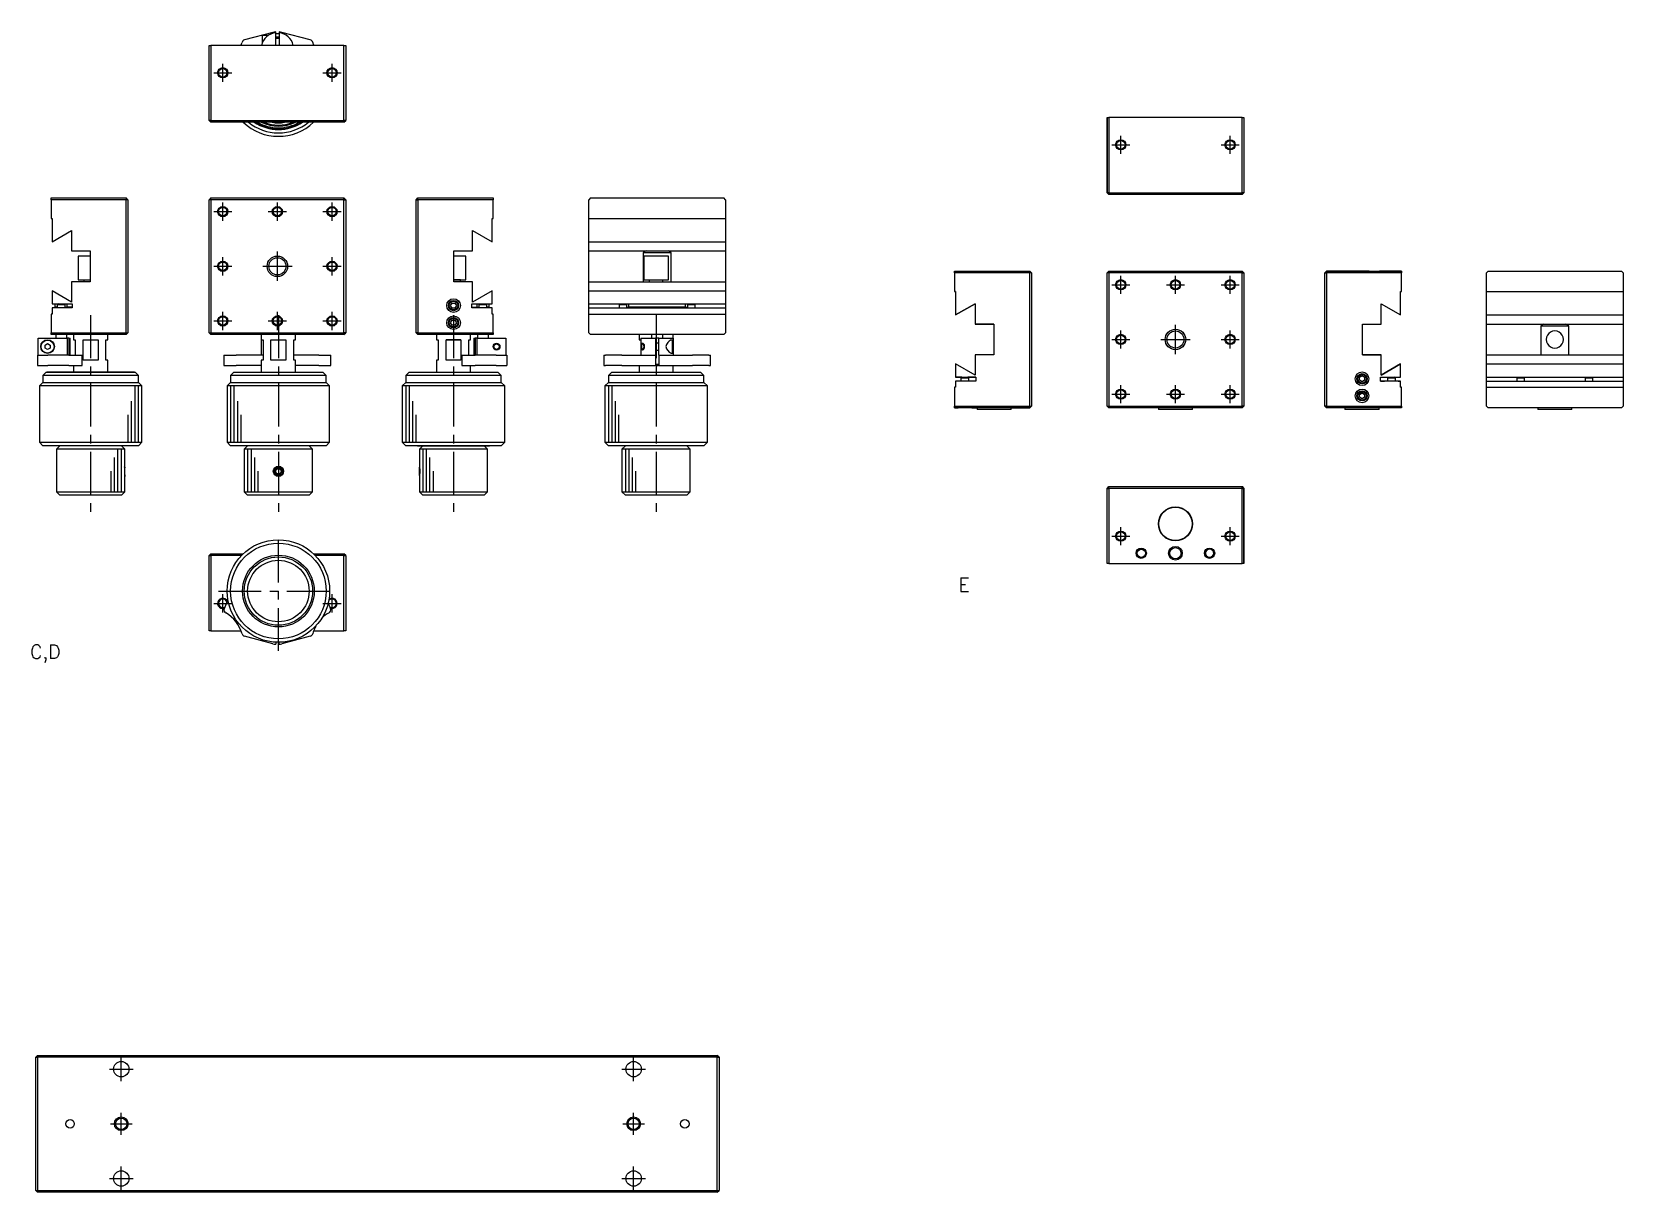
# Model space of a CAD drawing. Extents: x 18 to 806, y 13 to 406.
# Drawn here: x 340.1 to 806, y 66.8 to 406.3 of the extents above; entities that cross this region are included whole.
import ezdxf

# ---------------------------------------------------------------- set-up
doc = ezdxf.new("R2010")
doc.units = 0
doc.header["$LTSCALE"] = 10
doc.linetypes.add('CENTER', pattern=[2, 1.25, -0.25, 0.25, -0.25])
doc.layers.get('0').update_dxf_attribs({"linetype": 'CONTINUOUS'})
doc.layers.add('CENTER', color=1, linetype='CENTER')
doc.styles.get("Standard").update_dxf_attribs({"font": 'txt.shx', "bigfont": '@extfont2.shx'})

msp = doc.modelspace()

# ---------------------------------------------------------------- linework, layer by layer
at = {"color": 7, "linetype": 'CONTINUOUS'}
for p, q in [((410.695905, 406.182148), (402.349441, 403.94572)), ((411.49, 406.07613), (411.49, 406.327456)), ((411.49, 402.352519), (411.49, 406.07613)), ((412.49, 406.327456), (412.49, 406.07613)), ((412.49, 406.07613), (412.49, 402.352519)), ((421.630559, 403.94572), (413.284095, 406.182148)), ((391.99, 380.352519), (391.99, 402.352519)), ((391.99, 402.352519), (392.49, 402.352519)), ((392.49, 402.352519), (392.49, 380.352519)), ((431.49, 402.352519), (392.49, 402.352519)), ((407.49, 405.252519), (407.49, 402.87321)), ((409.278451, 405.252519), (407.49, 405.252519)), ((412.489981, 404.352519), (411.49, 404.352519)), ((431.49, 380.352519), (431.49, 402.352519)), ((431.49, 402.352519), (431.99, 402.352519)), ((431.99, 402.352519), (431.99, 380.352519)), ((392.49, 379.852519), (391.99, 380.352519)), ((392.49, 380.352519), (391.99, 380.352519)), ((392.49, 379.852519), (392.49, 380.352519)), ((392.49, 380.352519), (431.49, 380.352519)), ((431.49, 379.852519), (392.49, 379.852519)), ((431.49, 379.852519), (431.49, 380.352519)), ((431.99, 380.352519), (431.49, 380.352519)), ((431.49, 379.852519), (431.99, 380.352519)), ((654.9, 359.25), (654.9, 381.25)), ((654.9, 381.25), (655.4, 381.25)), ((654.9, 380.95), (654.9, 381.25)), ((654.9, 381.25), (654.9, 380.95)), ((654.9, 381.25), (654.9, 380.95)), ((654.9, 375.25), (654.9, 380.95)), ((654.9, 380.95), (654.9, 375.25)), ((654.9, 375.25), (654.9, 380.95)), ((654.9, 380.95), (654.9, 375.25)), ((654.9, 380.95), (654.9, 375.25)), ((655.4, 381.25), (655.4, 359.25)), ((694.4, 381.25), (655.4, 381.25)), ((694.4, 359.25), (694.4, 381.25)), ((694.4, 381.25), (694.9, 381.25)), ((694.9, 381.25), (694.9, 359.25)), ((654.9, 375.05), (654.9, 375.25)), ((654.9, 375.25), (654.9, 375.05)), ((654.9, 369.75), (654.9, 375.25)), ((654.9, 375.25), (654.9, 369.75)), ((654.9, 375.25), (654.9, 359.25)), ((655.4, 359.25), (654.9, 359.25)), ((655.4, 358.75), (654.9, 359.25)), ((654.9, 359.25), (655.4, 358.75)), ((655.4, 358.75), (655.4, 359.25)), ((655.4, 359.25), (694.4, 359.25)), ((694.4, 358.75), (655.4, 358.75)), ((694.4, 358.75), (694.4, 359.25)), ((694.9, 359.25), (694.4, 359.25)), ((694.4, 358.75), (694.9, 359.25)), ((345.717481, 357.71), (367.717481, 357.71)), ((345.717481, 357.21), (345.717481, 357.71)), ((345.717481, 357.21), (345.717481, 351.71)), ((367.717481, 357.21), (345.717481, 357.21)), ((367.717481, 357.71), (367.717481, 357.21)), ((368.217481, 357.21), (367.717481, 357.71)), ((367.717481, 318.21), (367.717481, 357.21)), ((368.217481, 357.21), (367.717481, 357.21)), ((368.217481, 357.21), (368.217481, 318.21)), ((392.49, 357.71), (391.99, 357.21)), ((391.99, 318.21), (391.99, 357.21)), ((392.49, 357.21), (391.99, 357.21)), ((392.49, 357.21), (392.49, 357.71)), ((392.49, 357.71), (431.49, 357.71)), ((431.49, 357.21), (392.49, 357.21)), ((392.49, 357.21), (392.49, 318.21)), ((431.49, 357.21), (431.49, 357.71)), ((431.99, 357.21), (431.49, 357.71)), ((431.49, 318.21), (431.49, 357.21)), ((431.49, 357.21), (431.99, 357.21)), ((431.99, 357.21), (431.99, 318.21)), ((452.652519, 357.21), (453.152519, 357.71)), ((452.652519, 357.21), (453.152519, 357.21)), ((452.652519, 318.21), (452.652519, 357.21)), ((453.152519, 357.21), (453.152519, 357.71)), ((453.152519, 357.71), (475.152519, 357.71)), ((475.152519, 357.21), (453.152519, 357.21)), ((453.152519, 357.21), (453.152519, 318.21)), ((475.152519, 357.71), (475.152519, 357.21)), ((475.152519, 351.71), (475.152519, 357.21)), ((503.68, 357.71), (503.18, 357.21)), ((503.18, 351.71), (503.18, 357.21)), ((503.68, 357.71), (542.68, 357.71)), ((543.18, 357.21), (542.68, 357.71)), ((543.18, 357.21), (543.18, 351.71)), ((345.717481, 351.71), (346.017481, 351.71)), ((346.017481, 351.71), (346.017481, 344.883205)), ((474.852519, 351.71), (475.152519, 351.71)), ((474.852519, 344.883205), (474.852519, 351.71)), ((503.18, 351.71), (543.18, 351.71)), ((503.18, 344.883205), (503.18, 351.71)), ((543.18, 351.71), (543.18, 344.883205)), ((346.017481, 344.883205), (351.717481, 348.174102)), ((351.717481, 348.174102), (351.717481, 342.21)), ((469.152519, 348.174102), (474.852519, 344.883205)), ((469.152519, 342.21), (469.152519, 348.174102)), ((503.18, 344.883205), (543.18, 344.883205)), ((503.18, 342.21), (503.18, 344.883205)), ((543.18, 344.883205), (543.18, 342.21)), ((351.717481, 342.21), (357.217481, 342.21)), ((357.217481, 340.71), (353.667481, 340.71)), ((357.217481, 340.71), (353.667481, 340.71)), ((353.667481, 340.71), (353.667481, 333.71)), ((357.217481, 340.71), (356.740131, 340.71)), ((357.217481, 340.71), (356.740131, 340.71)), ((357.217481, 342.21), (357.217481, 333.21)), ((463.652519, 342.21), (469.152519, 342.21)), ((463.652519, 333.21), (463.652519, 342.21)), ((467.202519, 340.71), (463.652519, 340.71)), ((467.202519, 333.71), (467.202519, 340.71)), ((503.18, 342.21), (543.18, 342.21)), ((503.18, 333.21), (503.18, 342.21)), ((519.947572, 342.21), (519.08122, 341.71)), ((519.08122, 341.71), (527.27878, 341.71)), ((519.08122, 341.71), (519.08122, 333.21)), ((526.53, 340.71), (519.23, 340.71)), ((519.23, 340.71), (519.23, 333.71)), ((527.27878, 341.71), (526.412428, 342.21)), ((526.53, 333.71), (526.53, 340.71)), ((527.27878, 333.21), (527.27878, 341.71)), ((543.18, 342.21), (543.18, 333.21)), ((610.25, 336.3), (632.25, 336.3)), ((610.25, 335.8), (610.25, 336.3)), ((610.25, 335.8), (610.25, 330.3)), ((632.25, 335.8), (610.25, 335.8)), ((632.25, 336.3), (632.25, 335.8)), ((632.75, 335.8), (632.25, 336.3)), ((632.25, 296.8), (632.25, 335.8)), ((632.75, 335.8), (632.25, 335.8)), ((632.75, 335.8), (632.75, 296.8)), ((655.4, 336.3), (654.9, 335.8)), ((654.9, 296.8), (654.9, 335.8)), ((655.4, 335.8), (654.9, 335.8)), ((655.4, 335.8), (655.4, 336.3)), ((655.4, 336.3), (694.4, 336.3)), ((655.4, 335.8), (655.4, 296.8)), ((694.4, 335.8), (655.4, 335.8)), ((694.4, 335.8), (694.4, 336.3)), ((694.9, 335.8), (694.4, 336.3)), ((694.4, 335.8), (694.9, 335.8)), ((694.4, 296.8), (694.4, 335.8)), ((694.9, 335.8), (694.9, 296.8)), ((718.63, 335.8), (719.13, 336.3)), ((718.63, 335.8), (719.13, 336.3)), ((718.63, 335.8), (719.13, 335.8)), ((718.63, 296.8), (718.63, 335.8)), ((719.13, 335.8), (719.13, 336.3)), ((719.13, 336.3), (741.13, 336.3)), ((731.630005, 336.3), (719.13, 336.3)), ((741.13, 335.8), (719.13, 335.8)), ((719.13, 335.8), (719.13, 296.8)), ((741.13, 336.3), (734.629995, 336.3)), ((741.13, 336.3), (741.13, 335.8)), ((741.13, 330.3), (741.13, 335.8)), ((766.48, 336.3), (765.98, 335.8)), ((765.98, 330.3), (765.98, 335.8)), ((766.48, 336.3), (805.48, 336.3)), ((805.98, 335.8), (805.48, 336.3)), ((805.98, 335.8), (805.98, 330.3)), ((357.217481, 333.21), (351.717481, 333.21)), ((351.717481, 333.21), (351.717481, 327.245898)), ((353.667481, 333.71), (357.217481, 333.71)), ((355.317481, 333.71), (355.317481, 333.21)), ((463.652519, 333.71), (465.552519, 333.71)), ((463.652519, 333.71), (467.202519, 333.71)), ((465.552519, 333.71), (463.652519, 333.71)), ((469.152519, 333.21), (463.652519, 333.21)), ((465.552519, 333.71), (467.202519, 333.71)), ((465.552519, 333.21), (465.552519, 333.71)), ((469.152519, 327.245898), (469.152519, 333.21)), ((503.18, 333.21), (543.18, 333.21)), ((503.18, 330.536795), (503.18, 333.21)), ((519.23, 333.71), (526.53, 333.71)), ((520.88, 333.71), (520.88, 333.21)), ((524.88, 333.21), (524.88, 333.71)), ((543.18, 333.21), (543.18, 330.536795)), ((346.017481, 330.536795), (346.017481, 326.71)), ((351.717481, 327.245898), (346.017481, 330.536795)), ((346.017481, 326.71), (351.917481, 326.71)), ((346.917481, 325.71), (346.917481, 326.71)), ((347.867481, 326.71), (347.567481, 326.41)), ((349.264222, 326.41), (347.567481, 326.41)), ((347.567481, 326.41), (347.567481, 325.51)), ((349.867481, 326.41), (349.264222, 326.41)), ((349.867481, 326.41), (349.567481, 326.71)), ((349.867481, 325.51), (349.867481, 326.41)), ((350.417481, 325.71), (350.417481, 326.71)), ((351.917481, 326.71), (351.917481, 325.51)), ((462.686494, 326.210886), (463.120274, 326.960443)), ((463.118739, 325.460443), (462.686494, 326.210886)), ((463.120274, 326.960443), (463.986299, 326.959557)), ((464.418544, 326.209114), (463.984764, 325.459557)), ((463.986299, 326.959557), (464.418544, 326.209114)), ((468.952519, 325.51), (468.952519, 326.71)), ((468.952519, 326.71), (474.852519, 326.71)), ((474.852519, 330.536795), (469.152519, 327.245898)), ((470.452519, 325.71), (470.452519, 326.71)), ((471.302519, 326.71), (471.002519, 326.41)), ((473.302519, 326.41), (471.002519, 326.41)), ((471.002519, 326.41), (471.002519, 325.51)), ((473.302519, 326.41), (473.002519, 326.71)), ((473.302519, 325.51), (473.302519, 326.41)), ((473.952519, 325.71), (473.952519, 326.71)), ((474.852519, 326.71), (474.852519, 330.536795)), ((503.18, 330.536795), (543.18, 330.536795)), ((503.18, 326.71), (503.18, 330.536795)), ((503.18, 326.71), (543.18, 326.71)), ((503.18, 325.51), (503.18, 326.71)), ((512.33, 326.71), (512.03, 326.41)), ((514.33, 326.41), (512.03, 326.41)), ((512.03, 326.41), (512.03, 325.51)), ((514.33, 326.41), (514.03, 326.71)), ((514.33, 325.51), (514.33, 326.41)), ((514.88, 325.71), (514.88, 326.71)), ((531.48, 325.71), (531.48, 326.71)), ((532.33, 326.71), (532.03, 326.41)), ((534.33, 326.41), (532.03, 326.41)), ((532.03, 326.41), (532.03, 325.51)), ((534.33, 326.41), (534.03, 326.71)), ((534.33, 325.51), (534.33, 326.41)), ((543.18, 330.536795), (543.18, 326.71)), ((543.18, 326.71), (543.18, 325.51)), ((610.25, 330.3), (610.55, 330.3)), ((610.55, 330.3), (610.25, 330.3)), ((610.55, 330.3), (610.55, 323.473205)), ((610.55, 323.473205), (616.25, 326.764102)), ((616.25, 326.764102), (610.55, 323.473205)), ((616.25, 326.764102), (616.25, 320.8)), ((735.13, 326.764102), (740.83, 323.473205)), ((735.13, 320.8), (735.13, 326.764102)), ((740.83, 330.3), (741.13, 330.3)), ((740.83, 323.473205), (740.83, 330.3)), ((765.98, 330.3), (805.98, 330.3)), ((765.98, 323.473205), (765.98, 330.3)), ((805.98, 330.3), (805.98, 323.473205)), ((346.017481, 323.71), (345.717481, 323.71)), ((345.717481, 323.71), (345.717481, 318.21)), ((346.017481, 325.51), (346.017481, 323.71)), ((346.717486, 325.51), (346.017481, 325.51)), ((347.217486, 325.51), (346.717486, 325.51)), ((347.567481, 325.71), (346.917481, 325.71)), ((350.217476, 325.51), (347.217486, 325.51)), ((349.867481, 325.71), (350.417481, 325.71)), ((350.717476, 325.51), (350.217476, 325.51)), ((351.917481, 325.71), (350.417481, 325.71)), ((351.917481, 325.51), (350.717476, 325.51)), ((462.686494, 321.210886), (463.120274, 321.960443)), ((463.984764, 325.459557), (463.118739, 325.460443)), ((463.120274, 321.960443), (463.986299, 321.959557)), ((463.986299, 321.959557), (464.418544, 321.209114)), ((468.952519, 325.71), (470.452519, 325.71)), ((468.952519, 325.71), (470.452519, 325.71)), ((470.152524, 325.51), (468.952519, 325.51)), ((470.652524, 325.51), (470.152524, 325.51)), ((470.452519, 325.71), (471.002519, 325.71)), ((470.452519, 325.71), (471.002519, 325.71)), ((473.652514, 325.51), (470.652524, 325.51)), ((473.952519, 325.71), (473.302519, 325.71)), ((473.302519, 325.71), (473.952519, 325.71)), ((474.152514, 325.51), (473.652514, 325.51)), ((474.852519, 325.51), (474.152514, 325.51)), ((474.852519, 323.71), (474.852519, 325.51)), ((475.152519, 323.71), (474.852519, 323.71)), ((475.152519, 318.21), (475.152519, 323.71)), ((503.18, 325.51), (511.680005, 325.51)), ((503.18, 323.71), (503.18, 325.51)), ((503.18, 318.21), (503.18, 323.71)), ((503.18, 323.71), (543.18, 323.71)), ((511.680005, 325.51), (514.679995, 325.51)), ((514.33, 325.71), (514.88, 325.71)), ((514.679995, 325.51), (521.180005, 325.51)), ((531.48, 325.71), (514.88, 325.71)), ((521.180005, 325.51), (525.179995, 325.51)), ((525.179995, 325.51), (531.680005, 325.51)), ((531.48, 325.71), (532.03, 325.71)), ((531.680005, 325.51), (534.679995, 325.51)), ((534.679995, 325.51), (543.18, 325.51)), ((543.18, 325.51), (543.18, 323.71)), ((543.18, 323.71), (543.18, 318.21)), ((765.98, 323.473205), (805.98, 323.473205)), ((765.98, 320.8), (765.98, 323.473205)), ((805.98, 323.473205), (805.98, 320.8)), ((345.717481, 318.21), (367.717481, 318.21)), ((345.717481, 317.71), (345.717481, 318.21)), ((367.717481, 317.71), (345.717481, 317.71)), ((347.097481, 317.71), (347.097481, 316.71)), ((350.337481, 316.71), (350.337481, 317.71)), ((352.317481, 317.71), (352.317481, 316.21)), ((362.317481, 316.21), (362.317481, 317.71)), ((367.717481, 318.21), (368.217481, 318.21)), ((367.717481, 318.21), (367.717481, 317.71)), ((367.717481, 317.71), (368.217481, 318.21)), ((391.99, 318.21), (392.49, 318.21)), ((391.99, 318.21), (392.49, 317.71)), ((392.49, 317.71), (392.49, 318.21)), ((392.49, 318.21), (431.49, 318.21)), ((431.49, 317.71), (392.49, 317.71)), ((407.29, 317.71), (407.29, 316.21)), ((417.29, 316.21), (417.29, 317.71)), ((431.49, 317.71), (431.49, 318.21)), ((431.99, 318.21), (431.49, 318.21)), ((431.49, 317.71), (431.99, 318.21)), ((453.152519, 318.21), (452.652519, 318.21)), ((453.152519, 317.71), (452.652519, 318.21)), ((453.152519, 318.21), (475.152519, 318.21)), ((453.152519, 317.71), (453.152519, 318.21)), ((475.152519, 317.71), (453.152519, 317.71)), ((458.552519, 317.71), (458.552519, 316.21)), ((463.118739, 320.460443), (462.686494, 321.210886)), ((463.984764, 320.459557), (463.118739, 320.460443)), ((464.418544, 321.209114), (463.984764, 320.459557)), ((468.552519, 316.21), (468.552519, 317.71)), ((470.532519, 317.71), (470.532519, 316.71)), ((473.772519, 316.71), (473.772519, 317.71)), ((475.152519, 318.21), (475.152519, 317.71)), ((503.18, 318.21), (503.68, 317.71)), ((542.68, 317.71), (503.68, 317.71)), ((517.88, 317.71), (517.88, 316.21)), ((521.56, 317.71), (521.56, 316.71)), ((524.8, 316.71), (524.8, 317.71)), ((527.88, 316.71), (527.88, 317.71)), ((542.68, 317.71), (543.18, 318.21)), ((616.25, 320.8), (621.75, 320.8)), ((621.75, 320.8), (616.25, 320.8)), ((621.75, 320.8), (618.616025, 320.8)), ((621.75, 320.8), (618.616025, 320.8)), ((621.75, 320.8), (621.75, 311.8)), ((729.63, 320.8), (735.13, 320.8)), ((729.63, 311.8), (729.63, 320.8)), ((765.98, 320.8), (805.98, 320.8)), ((765.98, 311.8), (765.98, 320.8)), ((782.747572, 320.8), (781.88122, 320.3)), ((781.88122, 320.3), (790.07878, 320.3)), ((781.88122, 320.3), (781.88122, 311.8)), ((790.07878, 320.3), (789.212428, 320.8)), ((790.07878, 311.8), (790.07878, 320.3)), ((805.98, 320.8), (805.98, 311.8)), ((341.99387, 311.71), (341.99387, 316.71)), ((341.99387, 316.71), (350.440381, 316.71)), ((343.967481, 314.643013), (344.717481, 315.076025)), ((343.967481, 313.776987), (343.967481, 314.643013)), ((344.717481, 313.343975), (343.967481, 313.776987)), ((344.717481, 315.076025), (345.467481, 314.643013)), ((345.467481, 313.776987), (344.717481, 313.343975)), ((345.467481, 314.643013), (345.467481, 313.776987)), ((350.440381, 316.71), (350.440381, 311.71)), ((350.983721, 316.71), (350.440381, 316.71)), ((350.983721, 316.71), (350.983721, 311.71)), ((350.983721, 316.71), (351.317481, 316.71)), ((351.317481, 311.71), (351.317481, 316.71)), ((352.317481, 316.21), (352.817481, 316.21)), ((352.817481, 316.21), (352.817481, 311.71)), ((355.138032, 316.21), (359.496931, 316.21)), ((355.138032, 310.21), (355.138032, 316.21)), ((359.496931, 316.21), (359.496931, 310.21)), ((361.817481, 316.21), (362.317481, 316.21)), ((361.817481, 310.21), (361.817481, 316.21)), ((407.24, 316.71), (407.29, 316.71)), ((407.24, 316.71), (407.24, 314.213396)), ((407.24, 314.213396), (407.24, 311.71)), ((407.29, 316.21), (407.79, 316.21)), ((407.79, 316.21), (407.79, 310.21)), ((410.110551, 316.21), (414.469449, 316.21)), ((410.110551, 310.21), (410.110551, 316.21)), ((414.469449, 316.21), (414.469449, 310.21)), ((416.79, 316.21), (417.29, 316.21)), ((416.79, 310.21), (416.79, 316.21)), ((458.552519, 316.21), (459.052519, 316.21)), ((458.552519, 316.21), (459.052519, 316.21)), ((459.052519, 316.21), (459.052519, 310.21)), ((461.373069, 316.21), (465.731968, 316.21)), ((461.373069, 310.21), (461.373069, 316.21)), ((465.731968, 316.21), (461.373069, 316.21)), ((465.731968, 316.21), (465.731968, 310.21)), ((468.052519, 316.21), (468.552519, 316.21)), ((468.052519, 316.21), (468.552519, 316.21)), ((468.052519, 311.71), (468.052519, 316.21)), ((469.552519, 316.71), (469.886279, 316.71)), ((469.552519, 316.71), (469.552519, 311.71)), ((469.886279, 316.71), (469.886279, 311.71)), ((470.429619, 316.71), (469.886279, 316.71)), ((470.429619, 316.71), (470.429619, 311.71)), ((470.429619, 316.71), (478.87613, 316.71)), ((478.87613, 316.71), (478.87613, 311.71)), ((517.88, 316.21), (518.38, 316.21)), ((518.38, 316.21), (518.38, 311.71)), ((518.43, 316.71), (522.68, 316.71)), ((518.43, 316.71), (518.43, 311.71)), ((518.615341, 314.937344), (518.659485, 315.050705)), ((518.630657, 313.72209), (518.664988, 313.605916)), ((518.688026, 313.319959), (518.634164, 313.427524)), ((518.700854, 314.891535), (518.654355, 314.783826)), ((518.659485, 315.050705), (518.715182, 315.135334)), ((518.664988, 313.605916), (518.710071, 313.51323)), ((518.771485, 313.2373), (518.688026, 313.319959)), ((518.76672, 314.972052), (518.700854, 314.891535)), ((518.710071, 313.51323), (518.795533, 313.428882)), ((518.715182, 315.135334), (518.806181, 315.19901)), ((518.871588, 315.01), (518.76672, 314.972052)), ((518.871609, 313.210005), (518.771485, 313.2373)), ((518.795533, 313.428882), (518.871578, 313.41)), ((518.806181, 315.19901), (518.871578, 315.209995)), ((518.871578, 315.209995), (518.977557, 315.186759)), ((518.871578, 313.41), (518.981456, 313.441256)), ((518.917535, 315.004196), (518.871588, 315.01)), ((518.939551, 313.219972), (518.871609, 313.210005)), ((519.009474, 314.961762), (518.917535, 315.004196)), ((519.049638, 313.2717), (518.939551, 313.219972)), ((518.977557, 315.186759), (519.089625, 315.119896)), ((518.981456, 313.441256), (519.076427, 313.512802)), ((519.099297, 314.883893), (519.009474, 314.961762)), ((519.131847, 313.335472), (519.049638, 313.2717)), ((519.076427, 313.512802), (519.151153, 313.598761)), ((519.089625, 315.119896), (519.174709, 315.042862)), ((519.178719, 314.781559), (519.099297, 314.883893)), ((519.21255, 313.419047), (519.131847, 313.335472)), ((519.151153, 313.598761), (519.21914, 313.706708)), ((519.174709, 315.042862), (519.257398, 314.944364)), ((519.230307, 314.691794), (519.178719, 314.781559)), ((519.289181, 313.520955), (519.21255, 313.419047)), ((519.21914, 313.706708), (519.270104, 313.817807)), ((519.257398, 314.944364), (519.327229, 314.837851)), ((519.270104, 313.817807), (519.305816, 313.927105)), ((519.35572, 313.633862), (519.289181, 313.520955)), ((519.305816, 313.927105), (519.329188, 314.036533)), ((519.327229, 314.837851), (519.389874, 314.714915)), ((519.329188, 314.036533), (519.34143, 314.151264)), ((519.34143, 314.151264), (519.341455, 314.268249)), ((522.68, 316.71), (522.68, 311.71)), ((523.18, 316.71), (522.68, 316.71)), ((523.68, 315.21), (522.680019, 315.21)), ((522.680019, 313.21), (523.68, 313.21)), ((523.68, 316.71), (523.18, 316.71)), ((523.68, 316.71), (527.93, 316.71)), ((523.68, 311.71), (523.68, 316.71)), ((527.139118, 312.31), (527.68, 312.31)), ((527.68, 316.11), (527.139322, 316.11)), ((527.374744, 312.223106), (527.261614, 312.256683)), ((527.295402, 316.175116), (527.424031, 316.205557)), ((527.488422, 312.21), (527.374744, 312.223106)), ((527.424031, 316.205557), (527.488404, 316.21)), ((527.488404, 316.21), (527.700599, 316.135248)), ((527.685724, 312.272571), (527.488422, 312.21)), ((527.68, 312.31), (527.68, 316.11)), ((527.726603, 312.310133), (527.685724, 312.272571)), ((527.700599, 316.135248), (527.778678, 316.038364)), ((527.78785, 312.398043), (527.726603, 312.310133)), ((527.778678, 316.038364), (527.836556, 315.904457)), ((527.835031, 312.510839), (527.78785, 312.398043)), ((527.93, 314.211997), (527.93, 316.71)), ((527.93, 311.71), (527.93, 314.211997)), ((341.742544, 311.71), (341.742544, 308.71)), ((341.742544, 311.71), (341.887852, 311.71)), ((341.742544, 308.71), (341.887852, 308.71)), ((341.887852, 311.71), (344.12428, 311.71)), ((341.887852, 308.71), (344.12428, 308.71)), ((344.12428, 311.71), (344.829049, 311.71)), ((344.12428, 308.71), (344.829049, 308.71)), ((350.947828, 311.71), (344.829049, 311.71)), ((350.947828, 308.71), (344.829049, 308.71)), ((350.947828, 311.71), (352.150113, 311.71)), ((350.947828, 308.71), (352.150113, 308.71)), ((352.150113, 311.71), (354.047881, 311.71)), ((352.150113, 308.71), (354.047881, 308.71)), ((352.317481, 308.71), (352.317481, 306.71)), ((354.047881, 311.71), (354.881481, 311.71)), ((354.047881, 308.71), (354.881481, 308.71)), ((354.881481, 308.71), (354.881481, 311.71)), ((359.496931, 310.21), (355.138032, 310.21)), ((359.496931, 310.21), (355.138032, 310.21)), ((362.317481, 310.21), (361.817481, 310.21)), ((362.317481, 310.21), (361.817481, 310.21)), ((362.317481, 306.71), (362.317481, 310.21)), ((396.354239, 311.71), (396.409996, 311.71)), ((396.354239, 311.71), (396.354239, 308.71)), ((396.354239, 308.71), (396.409996, 308.71)), ((396.409996, 311.71), (397.207739, 311.71)), ((396.409996, 308.71), (397.207739, 308.71)), ((397.207739, 311.71), (399.877502, 311.71)), ((397.207739, 308.71), (399.877502, 308.71)), ((407.79, 311.71), (399.877502, 311.71)), ((407.29, 308.71), (399.877502, 308.71)), ((407.79, 310.21), (407.29, 310.21)), ((407.29, 310.21), (407.29, 306.71)), ((414.469449, 310.21), (410.110551, 310.21)), ((424.102498, 311.71), (416.79, 311.71)), ((417.29, 310.21), (416.79, 310.21)), ((417.29, 306.71), (417.29, 310.21)), ((424.102498, 308.71), (417.29, 308.71)), ((424.102498, 311.71), (426.772261, 311.71)), ((424.102498, 308.71), (426.772261, 308.71)), ((426.772261, 311.71), (427.570004, 311.71)), ((426.772261, 308.71), (427.570004, 308.71)), ((427.570004, 311.71), (427.625761, 311.71)), ((427.570004, 308.71), (427.625761, 308.71)), ((427.625761, 308.71), (427.625761, 311.71)), ((459.052519, 310.21), (458.552519, 310.21)), ((458.552519, 310.21), (458.552519, 306.71)), ((465.731968, 310.21), (461.373069, 310.21)), ((465.988519, 311.71), (466.822119, 311.71)), ((465.988519, 311.71), (465.988519, 308.71)), ((465.988519, 308.71), (466.822119, 308.71)), ((466.822119, 311.71), (468.719887, 311.71)), ((466.822119, 308.71), (468.719887, 308.71)), ((468.552519, 306.71), (468.552519, 308.71)), ((468.719887, 311.71), (469.922172, 311.71)), ((468.719887, 308.71), (469.922172, 308.71)), ((476.040951, 311.71), (469.922172, 311.71)), ((476.040951, 308.71), (469.922172, 308.71)), ((476.040951, 311.71), (476.74572, 311.71)), ((476.040951, 308.71), (476.74572, 308.71)), ((476.74572, 311.71), (478.982148, 311.71)), ((476.74572, 308.71), (478.982148, 308.71)), ((478.982148, 311.71), (479.127456, 311.71)), ((478.982148, 308.71), (479.127456, 308.71)), ((479.127456, 311.71), (479.127456, 308.71)), ((507.544239, 311.71), (508.056581, 311.71)), ((507.544239, 311.71), (507.544239, 308.71)), ((507.544239, 308.71), (508.056581, 308.71)), ((512.832964, 311.71), (508.056581, 311.71)), ((512.832964, 308.71), (508.056581, 308.71)), ((512.832964, 311.71), (513.539441, 311.71)), ((512.832964, 308.71), (513.539441, 308.71)), ((513.539441, 311.71), (521.885905, 311.71)), ((513.539441, 308.71), (521.885905, 308.71)), ((517.88, 308.71), (517.88, 306.71)), ((521.885905, 311.71), (522.68, 311.71)), ((521.885905, 308.71), (522.68, 308.71)), ((522.68, 311.71), (522.68, 308.71)), ((522.68, 309.113126), (523.18, 309.113126)), ((523.18, 308.71), (522.68, 308.71)), ((523.18, 309.113126), (523.68, 309.113126)), ((523.68, 308.71), (523.18, 308.71)), ((523.68, 311.71), (523.68, 308.71)), ((523.68, 311.71), (524.474095, 311.71)), ((523.68, 308.71), (524.474095, 308.71)), ((524.474095, 311.71), (532.820559, 311.71)), ((524.474095, 308.71), (532.820559, 308.71)), ((527.88, 306.71), (527.88, 308.71)), ((532.820559, 311.71), (533.527036, 311.71)), ((532.820559, 308.71), (533.527036, 308.71)), ((538.303419, 311.71), (533.527036, 311.71)), ((538.303419, 308.71), (533.527036, 308.71)), ((538.303419, 311.71), (538.815761, 311.71)), ((538.303419, 308.71), (538.815761, 308.71)), ((538.815761, 308.71), (538.815761, 311.71)), ((610.55, 309.126795), (610.55, 305.3)), ((616.25, 305.835898), (610.55, 309.126795)), ((616.25, 311.8), (616.25, 305.835898)), ((621.75, 311.8), (616.25, 311.8)), ((735.13, 311.8), (729.63, 311.8)), ((729.63, 311.8), (735.13, 311.8)), ((729.63, 311.8), (733.63, 311.8)), ((729.63, 311.8), (733.63, 311.8)), ((735.13, 305.835898), (735.13, 311.8)), ((740.83, 309.126795), (735.13, 305.835898)), ((735.13, 305.835898), (740.83, 309.126795)), ((740.83, 305.3), (740.83, 309.126795)), ((765.98, 311.8), (805.98, 311.8)), ((765.98, 309.126795), (765.98, 311.8)), ((765.98, 309.126795), (805.98, 309.126795)), ((765.98, 305.3), (765.98, 309.126795)), ((805.98, 311.8), (805.98, 309.126795)), ((805.98, 309.126795), (805.98, 305.3)), ((343.317481, 303.71), (342.317481, 302.71)), ((344.317481, 306.71), (343.317481, 305.71)), ((371.317481, 305.71), (343.317481, 305.71)), ((343.317481, 305.71), (343.317481, 303.71)), ((343.317481, 303.71), (371.317481, 303.71)), ((344.317481, 306.71), (370.317481, 306.71)), ((344.317481, 306.71), (348.317481, 306.71)), ((370.117481, 306.71), (344.517481, 306.71)), ((348.317481, 306.71), (344.517481, 306.71)), ((366.317481, 306.71), (370.317481, 306.71)), ((370.117481, 306.71), (366.317481, 306.71)), ((371.317481, 305.71), (370.317481, 306.71)), ((371.317481, 303.71), (371.317481, 305.71)), ((372.317481, 302.71), (371.317481, 303.71)), ((398.29, 303.71), (397.29, 302.71)), ((399.29, 306.71), (398.29, 305.71)), ((412.29, 305.71), (398.29, 305.71)), ((398.29, 305.71), (398.29, 303.71)), ((398.29, 303.71), (412.29, 303.71)), ((399.29, 306.71), (412.29, 306.71)), ((412.29, 306.71), (425.29, 306.71)), ((426.29, 305.71), (412.29, 305.71)), ((412.29, 303.71), (426.29, 303.71)), ((426.29, 305.71), (425.29, 306.71)), ((426.29, 303.71), (426.29, 305.71)), ((427.29, 302.71), (426.29, 303.71)), ((449.552519, 303.71), (448.552519, 302.71)), ((450.552519, 306.71), (449.552519, 305.71)), ((477.552519, 305.71), (449.552519, 305.71)), ((449.552519, 305.71), (449.552519, 303.71)), ((449.552519, 303.71), (477.552519, 303.71)), ((450.552519, 306.71), (476.552519, 306.71)), ((477.552519, 305.71), (476.552519, 306.71)), ((477.552519, 303.71), (477.552519, 305.71)), ((478.552519, 302.71), (477.552519, 303.71)), ((508.88, 303.71), (507.88, 302.71)), ((509.88, 306.71), (508.88, 305.71)), ((536.88, 305.71), (508.88, 305.71)), ((508.88, 305.71), (508.88, 303.71)), ((508.88, 303.71), (536.88, 303.71)), ((509.88, 306.71), (535.88, 306.71)), ((536.88, 305.71), (535.88, 306.71)), ((536.88, 303.71), (536.88, 305.71)), ((537.88, 302.71), (536.88, 303.71)), ((610.55, 305.3), (616.45, 305.3)), ((612.4, 305.3), (610.55, 305.3)), ((610.55, 304.1), (610.55, 302.3)), ((616.45, 304.1), (610.55, 304.1)), ((612.4, 305.3), (612.1, 305)), ((614.4, 305), (612.1, 305)), ((612.1, 305), (612.1, 304.1)), ((616.45, 305.3), (614.1, 305.3)), ((614.4, 305), (614.1, 305.3)), ((614.4, 304.1), (614.4, 305)), ((616.45, 305.3), (616.45, 304.1)), ((728.78, 305.233013), (729.53, 305.666025)), ((729.53, 305.666025), (728.78, 305.233013)), ((728.78, 304.366987), (728.78, 305.233013)), ((729.53, 303.933975), (728.78, 304.366987)), ((729.53, 305.666025), (730.28, 305.233013)), ((730.28, 305.233013), (729.53, 305.666025)), ((730.28, 304.366987), (729.53, 303.933975)), ((730.28, 305.233013), (730.28, 304.366987)), ((734.93, 305.3), (740.83, 305.3)), ((734.93, 304.1), (734.93, 305.3)), ((740.83, 304.1), (734.93, 304.1)), ((734.93, 304.1), (736.130005, 304.1)), ((737.28, 305.3), (736.98, 305)), ((736.982308, 305), (736.98, 305)), ((736.98, 305), (736.98, 304.1)), ((739.28, 305), (736.982308, 305)), ((739.28, 305), (738.98, 305.3)), ((739.28, 304.1), (739.28, 305)), ((740.129995, 304.1), (740.83, 304.1)), ((740.83, 302.3), (740.83, 304.1)), ((765.98, 305.3), (805.98, 305.3)), ((765.98, 304.1), (765.98, 305.3)), ((765.98, 304.1), (805.98, 304.1)), ((765.98, 302.3), (765.98, 304.1)), ((775.13, 305.3), (774.83, 305)), ((777.13, 305), (774.83, 305)), ((774.83, 305), (774.83, 304.1)), ((777.13, 305), (776.83, 305.3)), ((777.13, 304.1), (777.13, 305)), ((795.13, 305.3), (794.83, 305)), ((797.13, 305), (794.83, 305)), ((794.83, 305), (794.83, 304.1)), ((797.13, 305), (796.83, 305.3)), ((797.13, 304.1), (797.13, 305)), ((805.98, 305.3), (805.98, 304.1)), ((805.98, 304.1), (805.98, 302.3)), ((372.317481, 302.71), (342.317481, 302.71)), ((342.317481, 302.71), (342.317481, 286.21)), ((372.317481, 286.21), (372.317481, 302.71)), ((427.29, 302.71), (397.29, 302.71)), ((397.29, 302.71), (397.29, 286.21)), ((427.29, 286.21), (427.29, 302.71)), ((478.552519, 302.71), (448.552519, 302.71)), ((448.552519, 302.71), (448.552519, 286.21)), ((478.552519, 286.21), (478.552519, 302.71)), ((522.88, 302.71), (507.88, 302.71)), ((507.88, 302.71), (507.88, 286.21)), ((537.88, 302.71), (522.88, 302.71)), ((537.88, 286.21), (537.88, 302.71)), ((610.55, 302.3), (610.25, 302.3)), ((610.25, 302.3), (610.25, 296.8)), ((728.78, 300.233013), (729.53, 300.666025)), ((729.53, 300.666025), (728.78, 300.233013)), ((728.78, 299.366987), (728.78, 300.233013)), ((729.53, 298.933975), (728.78, 299.366987)), ((729.53, 300.666025), (730.28, 300.233013)), ((730.28, 300.233013), (729.53, 300.666025)), ((730.28, 299.366987), (729.53, 298.933975)), ((730.28, 300.233013), (730.28, 299.366987)), ((741.13, 302.3), (740.83, 302.3)), ((740.83, 302.3), (741.13, 302.3)), ((741.13, 296.8), (741.13, 302.3)), ((765.98, 296.8), (765.98, 302.3)), ((765.98, 302.3), (805.98, 302.3)), ((805.98, 302.3), (805.98, 296.8)), ((610.25, 296.8), (632.25, 296.8)), ((610.25, 296.3), (610.25, 296.8)), ((632.25, 296.3), (610.25, 296.3)), ((610.25, 296.3), (611.250005, 296.3)), ((615.249995, 296.3), (616.750005, 296.3)), ((616.85, 296.3), (616.85, 295.9)), ((616.85, 295.9), (626.150321, 295.9)), ((616.85, 295.9), (616.95, 295.8)), ((626.75, 295.8), (616.95, 295.8)), ((626.064314, 295.8), (616.95, 295.8)), ((626.75, 295.8), (626.064314, 295.8)), ((626.150321, 295.9), (626.85, 295.9)), ((626.75, 295.8), (626.85, 295.9)), ((626.85, 296.3), (632.25, 296.3)), ((626.85, 295.9), (626.85, 296.3)), ((632.25, 296.8), (632.75, 296.8)), ((632.25, 296.3), (632.75, 296.8)), ((632.25, 296.8), (632.25, 296.3)), ((632.25, 296.3), (632.75, 296.8)), ((654.9, 296.8), (655.4, 296.8)), ((654.9, 296.8), (655.4, 296.3)), ((655.4, 296.3), (655.4, 296.8)), ((655.4, 296.8), (694.4, 296.8)), ((694.4, 296.3), (655.4, 296.3)), ((669.9, 296.3), (669.9, 295.9)), ((669.9, 295.9), (672.349071, 295.9)), ((669.9, 295.9), (670, 295.8)), ((672.400089, 295.8), (670, 295.8)), ((672.349071, 295.9), (679.9, 295.9)), ((679.8, 295.8), (672.400089, 295.8)), ((679.8, 295.8), (679.9, 295.9)), ((679.9, 295.9), (679.9, 296.3)), ((694.4, 296.3), (694.4, 296.8)), ((694.9, 296.8), (694.4, 296.8)), ((694.4, 296.3), (694.9, 296.8)), ((719.13, 296.8), (718.63, 296.8)), ((719.13, 296.3), (718.63, 296.8)), ((719.13, 296.8), (741.13, 296.8)), ((719.13, 296.3), (719.13, 296.8)), ((741.13, 296.3), (719.13, 296.3)), ((724.53, 296.3), (724.53, 295.9)), ((724.53, 295.9), (734.53, 295.9)), ((724.53, 295.9), (724.63, 295.8)), ((734.43, 295.8), (724.63, 295.8)), ((734.43, 295.8), (734.53, 295.9)), ((734.53, 295.9), (734.53, 296.3)), ((741.13, 296.8), (741.13, 296.3)), ((765.98, 296.8), (766.48, 296.3)), ((805.48, 296.3), (766.48, 296.3)), ((780.98, 296.3), (780.98, 295.9)), ((780.98, 295.9), (790.98, 295.9)), ((780.98, 295.9), (781.08, 295.8)), ((790.88, 295.8), (781.08, 295.8)), ((790.88, 295.8), (790.98, 295.9)), ((790.98, 295.9), (790.98, 296.3)), ((805.48, 296.3), (805.98, 296.8)), ((342.317481, 286.21), (372.317481, 286.21)), ((342.317481, 286.21), (343.317481, 285.21)), ((371.317481, 285.21), (343.317481, 285.21)), ((348.317481, 285.21), (347.317481, 284.21)), ((367.317481, 284.21), (347.317481, 284.21)), ((347.317481, 284.21), (347.317481, 271.71)), ((367.317481, 284.21), (366.317481, 285.21)), ((367.317481, 278.96), (367.317481, 284.21)), ((371.317481, 285.21), (372.317481, 286.21)), ((397.29, 286.21), (427.29, 286.21)), ((397.29, 286.21), (398.29, 285.21)), ((426.29, 285.21), (398.29, 285.21)), ((403.29, 285.21), (402.29, 284.21)), ((422.29, 284.21), (402.29, 284.21)), ((402.29, 284.21), (402.29, 271.71)), ((422.29, 284.21), (421.29, 285.21)), ((422.29, 271.71), (422.29, 284.21)), ((426.29, 285.21), (427.29, 286.21)), ((448.552519, 286.21), (478.552519, 286.21)), ((448.552519, 286.21), (449.552519, 285.21)), ((454.552519, 285.21), (449.552519, 285.21)), ((477.552519, 285.21), (449.552519, 285.21)), ((453.052519, 285.21), (454.552519, 285.21)), ((453.052519, 285.21), (474.052519, 285.21)), ((454.552519, 285.21), (453.552519, 284.21)), ((473.552519, 284.21), (453.552519, 284.21)), ((453.552519, 284.21), (453.552519, 278.96)), ((477.552519, 285.21), (472.552519, 285.21)), ((472.552519, 285.21), (474.052519, 285.21)), ((473.552519, 284.21), (472.552519, 285.21)), ((473.552519, 271.71), (473.552519, 284.21)), ((477.552519, 285.21), (478.552519, 286.21)), ((507.88, 286.21), (522.88, 286.21)), ((507.88, 286.21), (508.88, 285.21)), ((522.88, 285.21), (508.88, 285.21)), ((513.88, 285.21), (512.88, 284.21)), ((522.88, 284.21), (512.88, 284.21)), ((512.88, 284.21), (512.88, 271.71)), ((522.88, 286.21), (537.88, 286.21)), ((536.88, 285.21), (522.88, 285.21)), ((532.88, 284.21), (522.88, 284.21)), ((532.88, 284.21), (531.88, 285.21)), ((532.88, 271.71), (532.88, 284.21)), ((536.88, 285.21), (537.88, 286.21)), ((367.317481, 271.71), (367.317481, 276.460218)), ((411.423975, 277.71), (411.856987, 278.46)), ((411.856987, 276.96), (411.423975, 277.71)), ((411.856987, 278.46), (412.723013, 278.46)), ((412.723013, 276.96), (411.856987, 276.96)), ((412.723013, 278.46), (413.156025, 277.71)), ((413.156025, 277.71), (412.723013, 276.96)), ((453.552519, 276.460212), (453.552519, 271.71)), ((347.317481, 271.71), (367.317481, 271.71)), ((347.317481, 271.71), (348.317481, 270.71)), ((366.317481, 270.71), (348.317481, 270.71)), ((366.317481, 270.71), (367.317481, 271.71)), ((402.29, 271.71), (412.29, 271.71)), ((402.29, 271.71), (403.29, 270.71)), ((412.29, 270.71), (403.29, 270.71)), ((412.29, 271.71), (422.29, 271.71)), ((421.29, 270.71), (412.29, 270.71)), ((421.29, 270.71), (422.29, 271.71)), ((453.552519, 271.71), (473.552519, 271.71)), ((453.552519, 271.71), (454.552519, 270.71)), ((472.552519, 270.71), (454.552519, 270.71)), ((472.552519, 270.71), (454.552519, 270.71)), ((472.552519, 270.71), (473.552519, 271.71)), ((512.88, 271.71), (532.88, 271.71)), ((512.88, 271.71), (513.88, 270.71)), ((531.88, 270.71), (513.88, 270.71)), ((531.88, 270.71), (532.88, 271.71)), ((654.9, 272.73), (655.4, 273.23)), ((654.9, 272.73), (655.4, 272.73)), ((654.9, 250.73), (654.9, 272.73)), ((655.4, 272.73), (655.4, 273.23)), ((655.4, 273.23), (694.4, 273.23)), ((655.4, 272.73), (655.4, 250.73)), ((694.4, 272.73), (655.4, 272.73)), ((694.4, 272.73), (694.4, 273.23)), ((694.9, 272.73), (694.4, 273.23)), ((694.4, 273.23), (694.9, 272.73)), ((694.4, 250.73), (694.4, 272.73)), ((694.4, 272.73), (694.9, 272.73)), ((694.9, 272.73), (694.9, 250.73)), ((694.9, 256.73), (694.9, 272.73)), ((694.9, 260.33), (694.9, 264.33)), ((694.9, 260.33), (694.9, 264.33)), ((694.9, 260.33), (694.9, 264.33)), ((694.9, 260.33), (694.9, 264.33)), ((694.9, 262.23), (694.9, 256.73)), ((694.9, 256.73), (694.9, 262.23)), ((694.9, 256.93), (694.9, 251.03)), ((694.9, 251.03), (694.9, 256.93)), ((694.9, 251.03), (694.9, 256.73)), ((694.9, 256.73), (694.9, 251.03)), ((694.9, 251.03), (694.9, 256.73)), ((391.99, 253.067481), (392.49, 253.567481)), ((391.99, 231.067481), (391.99, 253.067481)), ((391.99, 253.067481), (392.49, 253.067481)), ((392.49, 253.067481), (392.49, 253.567481)), ((392.49, 253.567481), (401.985147, 253.567481)), ((392.49, 253.067481), (392.49, 231.067481)), ((401.480745, 253.067481), (392.49, 253.067481)), ((422.594853, 253.567481), (431.49, 253.567481)), ((431.49, 253.067481), (423.099255, 253.067481)), ((431.49, 253.067481), (431.49, 253.567481)), ((431.99, 253.067481), (431.49, 253.567481)), ((431.49, 231.067481), (431.49, 253.067481)), ((431.49, 253.067481), (431.99, 253.067481)), ((431.99, 253.067481), (431.99, 231.067481)), ((655.4, 250.73), (654.9, 250.73)), ((655.4, 250.73), (694.4, 250.73)), ((694.9, 250.73), (694.4, 250.73)), ((694.9, 250.73), (694.9, 251.03)), ((694.9, 251.03), (694.9, 250.73)), ((694.9, 250.73), (694.9, 251.03)), ((392.49, 231.067481), (391.99, 231.067481)), ((392.49, 231.067481), (401.357497, 231.067481)), ((410.695905, 227.237852), (402.349441, 229.47428)), ((421.630559, 229.47428), (413.284095, 227.237852)), ((422.622503, 231.067481), (431.49, 231.067481)), ((431.99, 231.067481), (431.49, 231.067481)), ((411.49, 227.68883), (411.49, 227.092544)), ((412.49, 227.092544), (412.49, 227.668814)), ((341.79, 106.75), (341.29, 106.25)), ((341.29, 67.25), (341.29, 106.25)), ((341.29, 106.25), (341.79, 106.25)), ((341.79, 106.75), (341.79, 106.25)), ((341.79, 106.75), (540.79, 106.75)), ((341.79, 106.25), (341.79, 67.25)), ((540.79, 106.25), (341.79, 106.25)), ((540.79, 106.25), (540.79, 106.75)), ((541.29, 106.25), (540.79, 106.75)), ((540.79, 67.25), (540.79, 106.25)), ((540.79, 106.25), (541.29, 106.25)), ((541.29, 106.25), (541.29, 67.25)), ((341.29, 67.25), (341.79, 67.25)), ((341.29, 67.25), (341.79, 66.75)), ((341.79, 67.25), (540.79, 67.25)), ((341.79, 66.75), (341.79, 67.25)), ((540.79, 66.75), (341.79, 66.75)), ((540.79, 67.25), (540.79, 66.75)), ((540.79, 67.25), (541.29, 67.25)), ((540.79, 66.75), (541.29, 67.25))]:
    msp.add_line(p, q, dxfattribs=at)
at = {"color": 3, "linetype": 'CONTINUOUS'}
for p, q in [((415.672848, 404.352514), (415.672734, 404.352514)), ((369.317481, 286.21), (369.317481, 298.21)), ((370.317481, 286.21), (370.317481, 302.71)), ((371.317481, 286.21), (371.317481, 302.71)), ((398.29, 302.71), (398.29, 286.21)), ((399.29, 302.71), (399.29, 286.21)), ((400.29, 298.21), (400.29, 286.21)), ((449.552519, 302.71), (449.552519, 286.21)), ((450.552519, 302.71), (450.552519, 286.21)), ((451.552519, 298.21), (451.552519, 286.21)), ((508.88, 302.71), (508.88, 286.21)), ((509.88, 302.71), (509.88, 286.21)), ((510.88, 298.21), (510.88, 286.21)), ((368.317481, 286.21), (368.317481, 294.21)), ((401.29, 294.21), (401.29, 286.21)), ((452.552519, 294.21), (452.552519, 286.21)), ((511.88, 294.21), (511.88, 286.21)), ((365.317481, 271.71), (365.317481, 284.21)), ((366.317481, 271.71), (366.317481, 284.21)), ((403.29, 284.21), (403.29, 271.71)), ((404.29, 284.21), (404.29, 271.71)), ((454.552519, 284.21), (454.552519, 271.71)), ((455.552519, 284.21), (455.552519, 271.71)), ((513.88, 284.21), (513.88, 271.71)), ((514.88, 284.21), (514.88, 271.71)), ((364.317481, 271.71), (364.317481, 281.71)), ((405.29, 281.71), (405.29, 271.71)), ((456.552519, 281.71), (456.552519, 271.71)), ((515.88, 281.71), (515.88, 271.71)), ((363.317481, 271.71), (363.317481, 277.71)), ((367.283553, 278.96402), (367.317481, 279.209995)), ((406.29, 277.71), (406.29, 271.71)), ((453.552519, 279.209995), (453.665658, 277.71)), ((453.665658, 277.71), (453.552519, 276.210005)), ((457.552519, 277.71), (457.552519, 271.71)), ((516.88, 277.71), (516.88, 271.71)), ((410.790005, 252.554442), (410.790005, 252.554342))]:
    msp.add_line(p, q, dxfattribs=at)
for centre, radius in [((395.99, 394.352519), 1.5), ((427.99, 394.352519), 1.5), ((658.9, 373.25), 1.5), ((690.9, 373.25), 1.5), ((395.99, 353.71), 1.5), ((411.99, 353.71), 1.5), ((427.99, 353.71), 1.5), ((411.99, 337.71), 3), ((395.99, 337.71), 1.5), ((427.99, 337.71), 1.5), ((658.9, 332.3), 1.5), ((674.9, 332.3), 1.5), ((690.9, 332.3), 1.5), ((463.552519, 326.21), 1.5), ((395.99, 321.71), 1.5), ((411.99, 321.71), 1.5), ((427.99, 321.71), 1.5), ((463.552519, 321.21), 1.5), ((658.9, 316.3), 1.5), ((674.9, 316.3), 3), ((690.9, 316.3), 1.5), ((476.152864, 314.209935), 0.999935), ((729.53, 304.8), 1.5), ((658.9, 300.3), 1.5), ((674.9, 300.3), 1.5), ((690.9, 300.3), 1.5), ((729.53, 299.8), 1.5), ((412.290055, 277.71032), 1.499946), ((658.9, 258.73), 1.5), ((690.9, 258.73), 1.5), ((664.9, 253.73), 1.5), ((674.9, 253.73), 2), ((684.9, 253.73), 1.5), ((366.29, 86.75), 2), ((516.29, 86.75), 2)]:
    msp.add_circle(centre, radius, dxfattribs=at)
at = {"color": 7, "linetype": 'CONTINUOUS'}
for centre, radius in [((395.99, 394.352519), 1.25), ((427.99, 394.352519), 1.25), ((658.9, 373.25), 1.25), ((690.9, 373.25), 1.25), ((395.99, 353.71), 1.25), ((411.99, 353.71), 1.25), ((427.99, 353.71), 1.25), ((411.99, 337.71), 2.5), ((395.99, 337.71), 1.25), ((427.99, 337.71), 1.25), ((658.9, 332.3), 1.25), ((674.9, 332.3), 1.25), ((690.9, 332.3), 1.25), ((463.552519, 326.21), 2), ((463.552519, 326.21), 1.25), ((395.99, 321.71), 1.25), ((411.99, 321.71), 1.25), ((427.99, 321.71), 1.25), ((463.552519, 321.21), 2), ((463.552519, 321.21), 1.25), ((658.9, 316.3), 1.25), ((674.9, 316.3), 2.5), ((690.9, 316.3), 1.25), ((344.71747, 314.209999), 1.999999), ((344.717481, 314.21), 1.9), ((476.152734, 314.21), 0.8), ((729.53, 304.8), 2), ((729.53, 304.8), 1.25), ((658.9, 300.3), 1.25), ((674.9, 300.3), 1.25), ((690.9, 300.3), 1.25), ((729.53, 299.8), 2), ((729.53, 299.8), 1.25), ((412.28976, 277.710044), 1.249956), ((412.29, 277.71), 1), ((674.9, 262.33), 5), ((674.9, 262.33), 4.9), ((412.29, 242.667481), 15), ((412.29, 242.667481), 14), ((658.9, 258.73), 1.25), ((690.9, 258.73), 1.25), ((412.29, 242.667481), 10.5), ((412.29, 242.667481), 10), ((412.29, 242.667481), 9), ((664.9, 253.73), 1.25), ((664.9, 253.73), 1.2), ((674.9, 253.73), 1.65), ((684.9, 253.73), 1.25), ((366.29, 102.75), 2.25), ((516.29, 102.75), 2.25), ((351.29, 86.75), 1.25), ((366.29, 86.75), 1.65), ((516.29, 86.75), 1.65), ((531.29, 86.75), 1.25), ((366.29, 70.75), 2.25), ((516.29, 70.75), 2.25)]:
    msp.add_circle(centre, radius, dxfattribs=at)
for centre, radius, start, end in [((411.99, 401.352519), 4.75, 96.042328, 167.846803), ((411.99, 401.352519), 5, 95.73917, 105), ((412.29, 390.752519), 15, 90, 93.057225), ((412.29, 390.752519), 15, 89.236034, 90), ((411.99, 401.352519), 5, 75, 84.26083), ((411.99, 401.352519), 4.75, 12.153197, 83.957672), ((391.99, 405.852519), 10, 339.512685, 344.861286), ((402.60826, 402.979794), 1, 105, 164.861286), ((412.29, 390.752519), 14, 89.181461, 93.275829), ((421.37174, 402.979794), 1, 15.138714, 75), ((431.99, 405.852519), 10, 195.138714, 200.487315), ((412.29, 390.752519), 15, 226.607672, 313.392328), ((412.29, 390.752519), 14, 231.129962, 270), ((412.29, 390.752519), 13, 236.978017, 270), ((412.29, 390.752519), 12.8, 238.382024, 270), ((412.29, 390.752519), 12.5, 240.691891, 270), ((412.29, 390.752519), 12, 245.276037, 294.723963), ((412.29, 390.752519), 11.7, 248.689388, 291.310612), ((412.29, 390.752519), 11.05, 260.548633, 279.451367), ((412.29, 390.752519), 13, 270, 303.021983), ((412.29, 390.752519), 14, 270, 308.870038), ((412.29, 390.752519), 12.8, 270, 301.617976), ((412.29, 390.752519), 12.5, 270, 299.308109), ((348.717481, 321.71), 4, 106.708344, 108.194872), ((348.717481, 321.71), 4, 71.805128, 73.291656), ((472.152519, 321.71), 4, 106.708344, 108.194872), ((472.152519, 321.71), 4, 71.805128, 73.291656), ((523.18, 321.71), 4, 90, 108.194872), ((523.18, 321.71), 4, 71.805128, 90), ((785.98, 316.3), 2.5, 120.395394, 239.604606), ((785.98, 316.29999), 2.500009, 59.604727, 120.395273), ((785.98, 316.3), 2.5, 300.395394, 59.604606), ((521.811039, 314.222158), 3.274749, 167.38526153, 194.04328305), ((520.529614, 314.260505), 1.94691, 164.40739806, 182.23389204), ((520.828487, 314.176523), 2.244319, 179.7933635, 191.68210466), ((518.269944, 314.213416), 1.072913, 2.92946135, 26.47890432), ((518.254064, 314.209733), 1.24309, 332.40248047, 23.9784012), ((528.267059, 313.810453), 2.556511, 112.33811362, 171.04094909), ((528.296303, 314.630048), 2.5891, 189.36871882, 246.44478821), ((519.410044, 313.839028), 8.529038, 351.04112188, 2.6443646), ((520.252856, 314.642029), 7.688058, 356.94672266, 9.45113582), ((785.98, 316.30001), 2.500009, 239.604727, 300.395273), ((523.18, 312.71), 4, 262.819244, 270), ((523.18, 312.71), 4, 270, 277.180756), ((377.239104, 277.71), 10.000055, 172.819284, 187.180716), ((443.630813, 277.71), 10.000138, 352.819343, 7.180657), ((684.9, 253.73), 1.2, 174.869576, 266.369576), ((684.9, 253.73), 1.2, 266.369576, 174.869576), ((395.99, 239.067481), 1.25, 90, 298.173802), ((395.99, 239.067481), 1.25, 14.567442, 90), ((411.99, 232.067481), 16.5, 153.62357, 160.776714), ((398.551581, 238.731481), 1.5, 131.570154, 153.62357), ((411.99, 232.067481), 16.5, 19.223286, 25.531576), ((427.99, 239.067481), 1.25, 90, 140.504868), ((427.99, 239.067481), 1.25, 241.826198, 90), ((397.354239, 237.170863), 1, 160.776714, 240.813229), ((391.99, 227.567481), 10, 15.138714, 60.813229), ((431.99, 227.567481), 10, 119.186771, 134.128561), ((426.625761, 237.170863), 1, 299.186771, 19.223286), ((402.60826, 230.440206), 1, 195.138714, 255), ((421.37174, 230.440206), 1, 285, 344.861286), ((431.99, 227.567481), 10, 150.931293, 164.861286), ((411.99, 232.067481), 5, 255, 264.26083), ((411.99, 232.067481), 5, 275.73917, 285)]:
    msp.add_arc(centre, radius, start, end, dxfattribs=at)
at = {"color": 3, "linetype": 'CONTINUOUS'}
for centre, radius, start, end in [((377.191823, 277.70887), 9.987453, 172.780396, 188.63126), ((395.99, 239.067481), 1.5, 23.078522, 270), ((395.99, 239.067481), 1.5, 270, 288.28593), ((427.99, 239.067481), 1.5, 270, 126.503996), ((427.99, 239.067481), 1.5, 251.71407, 270)]:
    msp.add_arc(centre, radius, start, end, dxfattribs=at)
at = {"layer": 'CENTER', "color": 1, "linetype": 'CENTER'}
for p, q in [((395.99, 391.702519), (395.99, 397.002519)), ((427.99, 391.702519), (427.99, 397.002519)), ((393.34, 394.352519), (398.64, 394.352519)), ((425.34, 394.352519), (430.64, 394.352519)), ((656.25, 373.25), (661.55, 373.25)), ((658.9, 370.6), (658.9, 375.9)), ((688.25, 373.25), (693.55, 373.25)), ((690.9, 370.6), (690.9, 375.9)), ((395.99, 351.06), (395.99, 356.36)), ((411.99, 351.06), (411.99, 356.36)), ((427.99, 351.06), (427.99, 356.36)), ((393.34, 353.71), (398.64, 353.71)), ((409.34, 353.71), (414.64, 353.71)), ((425.34, 353.71), (430.64, 353.71)), ((395.99, 335.06), (395.99, 340.36)), ((411.99, 333.41), (411.99, 342.01)), ((427.99, 335.06), (427.99, 340.36)), ((393.34, 337.71), (398.64, 337.71)), ((407.69, 337.71), (416.29, 337.71)), ((425.34, 337.71), (430.64, 337.71)), ((656.25, 332.3), (661.55, 332.3)), ((658.9, 329.65), (658.9, 334.95)), ((672.25, 332.3), (677.55, 332.3)), ((674.9, 329.65), (674.9, 334.95)), ((688.25, 332.3), (693.55, 332.3)), ((690.9, 329.65), (690.9, 334.95)), ((357.317481, 323.37), (357.317481, 263.68)), ((393.34, 321.71), (398.64, 321.71)), ((395.99, 319.06), (395.99, 324.36)), ((409.34, 321.71), (414.64, 321.71)), ((411.99, 319.06), (411.99, 324.36)), ((412.29, 323.37), (412.29, 263.68)), ((425.34, 321.71), (430.64, 321.71)), ((427.99, 319.06), (427.99, 324.36)), ((463.552519, 323.37), (463.552519, 263.68)), ((522.88, 323.37), (522.88, 263.68)), ((658.9, 313.65), (658.9, 318.95)), ((674.9, 312), (674.9, 320.6)), ((690.9, 313.65), (690.9, 318.95)), ((656.25, 316.3), (661.55, 316.3)), ((670.6, 316.3), (679.2, 316.3)), ((688.25, 316.3), (693.55, 316.3)), ((658.9, 297.65), (658.9, 302.95)), ((674.9, 297.65), (674.9, 302.95)), ((690.9, 297.65), (690.9, 302.95)), ((656.25, 300.3), (661.55, 300.3)), ((672.25, 300.3), (677.55, 300.3)), ((688.25, 300.3), (693.55, 300.3)), ((658.9, 256.08), (658.9, 261.38)), ((690.9, 256.08), (690.9, 261.38)), ((412.29, 225.167481), (412.29, 260.167481)), ((656.25, 258.73), (661.55, 258.73)), ((688.25, 258.73), (693.55, 258.73)), ((394.79, 242.667481), (429.79, 242.667481)), ((393.34, 239.067481), (398.64, 239.067481)), ((393.34, 239.067481), (398.64, 239.067481)), ((395.99, 236.417481), (395.99, 241.717481)), ((395.99, 236.417481), (395.99, 241.717481)), ((425.34, 239.067481), (430.64, 239.067481)), ((425.34, 239.067481), (430.64, 239.067481)), ((427.99, 236.417481), (427.99, 241.717481)), ((427.99, 236.417481), (427.99, 241.717481)), ((362.815, 102.75), (369.765, 102.75)), ((366.29, 99.275), (366.29, 106.225)), ((512.815, 102.75), (519.765, 102.75)), ((516.29, 99.275), (516.29, 106.225)), ((366.29, 83.55), (366.29, 89.95)), ((516.29, 83.55), (516.29, 89.95)), ((363.09, 86.75), (369.49, 86.75)), ((513.09, 86.75), (519.49, 86.75)), ((362.815, 70.75), (369.765, 70.75)), ((366.29, 67.275), (366.29, 74.225)), ((512.815, 70.75), (519.765, 70.75)), ((516.29, 67.275), (516.29, 74.225))]:
    msp.add_line(p, q, dxfattribs=at)

# ---------------------------------------------------------------- texts
at = {"color": 7}
for s, p in [('E', (611.38, 242.51)), ('C,D', (339.59, 222.89))]:
    msp.add_text(s, height=4, dxfattribs=at).set_placement(p)

doc.saveas('drawing.dxf')
